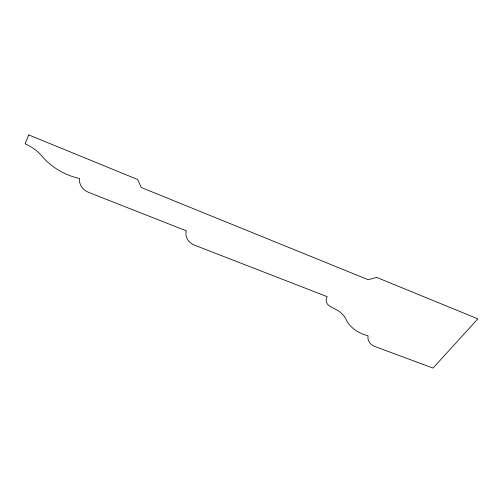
<?xml version="1.0" encoding="UTF-8"?>
<svg xmlns="http://www.w3.org/2000/svg" width="503" height="503" viewBox="0 0 503 503"><rect width="100%" height="100%" fill="white"/><g stroke="black" fill="none" stroke-linecap="round" stroke-linejoin="round"><path stroke-width="0.75" d="M28.753 134.917L25.15 143.864A38.882 30.953 20.2 0 1 40.988 155.018A61.228 52.652 19.6 0 0 79.669 178.54A14.556 12.097 13.6 0 0 88.673 192.398L186.305 230.846A15.624 12.826 -1 0 0 195.001 245.351L327.164 296.657A11.198 8.432 -13.1 0 0 329.867 306.258L338.519 310.892A36.637 26.879 -10.5 0 1 347.026 321.436A45.886 33.72 -16.5 0 0 368.039 335.771A17.121 12.204 -15.1 0 0 375.313 346.674L433.033 368.083L477.85 318.845L376.646 277.398L368.183 279.712L141.305 187.518L137.627 179.508L28.753 134.917"/></g></svg>
